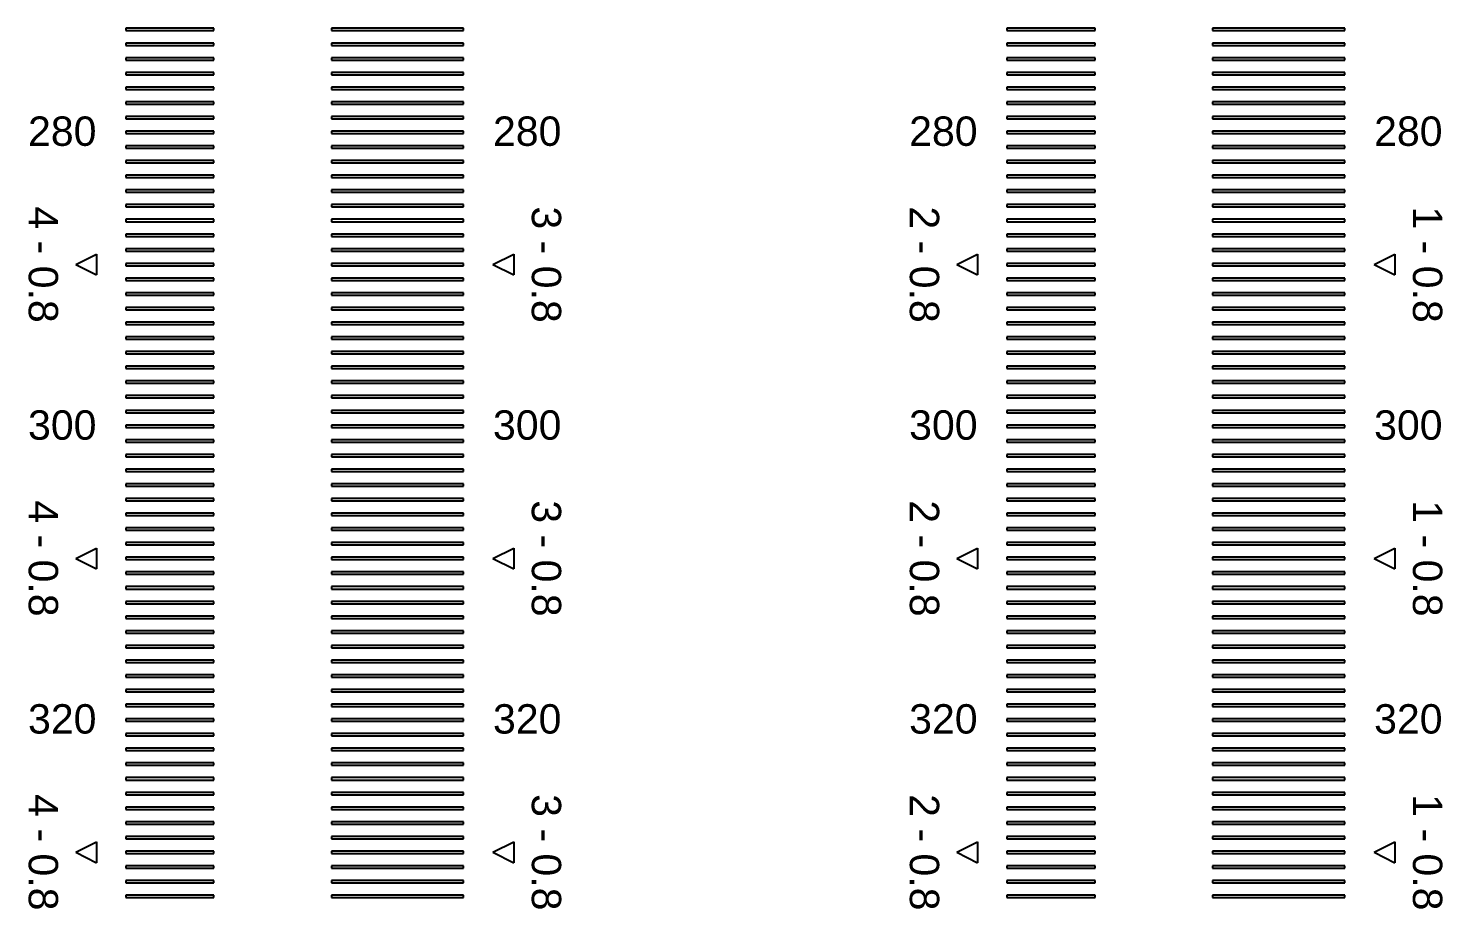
# Model space of a CAD drawing. Extents: x -24531 to 102469, y 86631 to 213631.
# Drawn here: x 53748.9 to 54230.5, y 151011.3 to 151310.9 of the extents above; entities that cross this region are included whole.
import ezdxf

# ---------------------------------------------------------------- set-up
doc = ezdxf.new("R2010")
doc.units = 13
doc.layers.add('CL - Label-1', color=120, linetype='Continuous')
doc.layers.add('CL - Label-2', color=132, linetype='Continuous')
doc.layers.add('CL - Sub-Micro', color=7, linetype='Continuous', true_color=0x47d1ff)
doc.styles.get("Standard").update_dxf_attribs({"font": 'arial.ttf'})

msp = doc.modelspace()

# ---------------------------------------------------------------- linework, layer by layer
at = {"layer": 'CL - Label-2'}
for p, q in [((53765.04, 151230.51), (53772.14, 151234.05)), ((53772.14, 151234.05), (53772.14, 151226.98)), ((53907.12, 151230.51), (53914.21, 151234.05)), ((53914.21, 151234.05), (53914.21, 151226.98)), ((54065.04, 151230.51), (54072.14, 151234.05)), ((54072.14, 151234.05), (54072.14, 151226.98)), ((54207.12, 151230.51), (54214.21, 151234.05)), ((54214.21, 151234.05), (54214.21, 151226.98)), ((53765.04, 151230.51), (53772.14, 151226.98)), ((53907.12, 151230.51), (53914.21, 151226.98)), ((54065.04, 151230.51), (54072.14, 151226.98)), ((54207.12, 151230.51), (54214.21, 151226.98)), ((53765.04, 151130.51), (53772.14, 151134.05)), ((53772.14, 151134.05), (53772.14, 151126.98)), ((53907.12, 151130.51), (53914.21, 151134.05)), ((53914.21, 151134.05), (53914.21, 151126.98)), ((54065.04, 151130.51), (54072.14, 151134.05)), ((54072.14, 151134.05), (54072.14, 151126.98)), ((54207.12, 151130.51), (54214.21, 151134.05)), ((54214.21, 151134.05), (54214.21, 151126.98)), ((53765.04, 151130.51), (53772.14, 151126.98)), ((53907.12, 151130.51), (53914.21, 151126.98)), ((54065.04, 151130.51), (54072.14, 151126.98)), ((54207.12, 151130.51), (54214.21, 151126.98)), ((53765.04, 151030.51), (53772.14, 151034.05)), ((53772.14, 151034.05), (53772.14, 151026.98)), ((53907.12, 151030.51), (53914.21, 151034.05)), ((53914.21, 151034.05), (53914.21, 151026.98)), ((54065.04, 151030.51), (54072.14, 151034.05)), ((54072.14, 151034.05), (54072.14, 151026.98)), ((54207.12, 151030.51), (54214.21, 151034.05)), ((54214.21, 151034.05), (54214.21, 151026.98)), ((53765.04, 151030.51), (53772.14, 151026.98)), ((53907.12, 151030.51), (53914.21, 151026.98)), ((54065.04, 151030.51), (54072.14, 151026.98)), ((54207.12, 151030.51), (54214.21, 151026.98))]:
    msp.add_line(p, q, dxfattribs=at)
at = {"layer": 'CL - Sub-Micro'}
for p, q in [((53812.12, 151310.91), (53782.12, 151310.91)), ((53782.12, 151310.91), (53782.12, 151310.11)), ((53812.12, 151310.11), (53812.12, 151310.91)), ((53897.12, 151310.91), (53852.12, 151310.91)), ((53852.12, 151310.91), (53852.12, 151310.11)), ((53897.12, 151310.11), (53897.12, 151310.91)), ((54112.12, 151310.91), (54082.12, 151310.91)), ((54082.12, 151310.91), (54082.12, 151310.11)), ((54112.12, 151310.11), (54112.12, 151310.91)), ((54197.12, 151310.91), (54152.12, 151310.91)), ((54152.12, 151310.91), (54152.12, 151310.11)), ((54197.12, 151310.11), (54197.12, 151310.91)), ((53782.12, 151310.11), (53812.12, 151310.11)), ((53852.12, 151310.11), (53897.12, 151310.11)), ((54082.12, 151310.11), (54112.12, 151310.11)), ((54152.12, 151310.11), (54197.12, 151310.11)), ((53812.12, 151305.91), (53782.12, 151305.91)), ((53782.12, 151305.91), (53782.12, 151305.11)), ((53782.12, 151305.11), (53812.12, 151305.11)), ((53812.12, 151305.11), (53812.12, 151305.91)), ((53897.12, 151305.91), (53852.12, 151305.91)), ((53852.12, 151305.91), (53852.12, 151305.11)), ((53852.12, 151305.11), (53897.12, 151305.11)), ((53897.12, 151305.11), (53897.12, 151305.91)), ((54112.12, 151305.91), (54082.12, 151305.91)), ((54082.12, 151305.91), (54082.12, 151305.11)), ((54082.12, 151305.11), (54112.12, 151305.11)), ((54112.12, 151305.11), (54112.12, 151305.91)), ((54197.12, 151305.91), (54152.12, 151305.91)), ((54152.12, 151305.91), (54152.12, 151305.11)), ((54152.12, 151305.11), (54197.12, 151305.11)), ((54197.12, 151305.11), (54197.12, 151305.91)), ((53812.12, 151300.91), (53782.12, 151300.91)), ((53782.12, 151300.91), (53782.12, 151300.11)), ((53782.12, 151300.11), (53812.12, 151300.11)), ((53812.12, 151300.11), (53812.12, 151300.91)), ((53897.12, 151300.91), (53852.12, 151300.91)), ((53852.12, 151300.91), (53852.12, 151300.11)), ((53852.12, 151300.11), (53897.12, 151300.11)), ((53897.12, 151300.11), (53897.12, 151300.91)), ((54112.12, 151300.91), (54082.12, 151300.91)), ((54082.12, 151300.91), (54082.12, 151300.11)), ((54082.12, 151300.11), (54112.12, 151300.11)), ((54112.12, 151300.11), (54112.12, 151300.91)), ((54197.12, 151300.91), (54152.12, 151300.91)), ((54152.12, 151300.91), (54152.12, 151300.11)), ((54152.12, 151300.11), (54197.12, 151300.11)), ((54197.12, 151300.11), (54197.12, 151300.91)), ((53812.12, 151295.91), (53782.12, 151295.91)), ((53782.12, 151295.91), (53782.12, 151295.11)), ((53782.12, 151295.11), (53812.12, 151295.11)), ((53812.12, 151295.11), (53812.12, 151295.91)), ((53897.12, 151295.91), (53852.12, 151295.91)), ((53852.12, 151295.91), (53852.12, 151295.11)), ((53852.12, 151295.11), (53897.12, 151295.11)), ((53897.12, 151295.11), (53897.12, 151295.91)), ((54112.12, 151295.91), (54082.12, 151295.91)), ((54082.12, 151295.91), (54082.12, 151295.11)), ((54082.12, 151295.11), (54112.12, 151295.11)), ((54112.12, 151295.11), (54112.12, 151295.91)), ((54197.12, 151295.91), (54152.12, 151295.91)), ((54152.12, 151295.91), (54152.12, 151295.11)), ((54152.12, 151295.11), (54197.12, 151295.11)), ((54197.12, 151295.11), (54197.12, 151295.91)), ((53812.12, 151290.91), (53782.12, 151290.91)), ((53782.12, 151290.91), (53782.12, 151290.11)), ((53782.12, 151290.11), (53812.12, 151290.11)), ((53812.12, 151290.11), (53812.12, 151290.91)), ((53897.12, 151290.91), (53852.12, 151290.91)), ((53852.12, 151290.91), (53852.12, 151290.11)), ((53852.12, 151290.11), (53897.12, 151290.11)), ((53897.12, 151290.11), (53897.12, 151290.91)), ((54112.12, 151290.91), (54082.12, 151290.91)), ((54082.12, 151290.91), (54082.12, 151290.11)), ((54082.12, 151290.11), (54112.12, 151290.11)), ((54112.12, 151290.11), (54112.12, 151290.91)), ((54197.12, 151290.91), (54152.12, 151290.91)), ((54152.12, 151290.91), (54152.12, 151290.11)), ((54152.12, 151290.11), (54197.12, 151290.11)), ((54197.12, 151290.11), (54197.12, 151290.91)), ((53812.12, 151285.91), (53782.12, 151285.91)), ((53782.12, 151285.91), (53782.12, 151285.11)), ((53782.12, 151285.11), (53812.12, 151285.11)), ((53812.12, 151285.11), (53812.12, 151285.91)), ((53897.12, 151285.91), (53852.12, 151285.91)), ((53852.12, 151285.91), (53852.12, 151285.11)), ((53852.12, 151285.11), (53897.12, 151285.11)), ((53897.12, 151285.11), (53897.12, 151285.91)), ((54112.12, 151285.91), (54082.12, 151285.91)), ((54082.12, 151285.91), (54082.12, 151285.11)), ((54082.12, 151285.11), (54112.12, 151285.11)), ((54112.12, 151285.11), (54112.12, 151285.91)), ((54197.12, 151285.91), (54152.12, 151285.91)), ((54152.12, 151285.91), (54152.12, 151285.11)), ((54152.12, 151285.11), (54197.12, 151285.11)), ((54197.12, 151285.11), (54197.12, 151285.91)), ((53812.12, 151280.91), (53782.12, 151280.91)), ((53782.12, 151280.91), (53782.12, 151280.11)), ((53782.12, 151280.11), (53812.12, 151280.11)), ((53812.12, 151280.11), (53812.12, 151280.91)), ((53897.12, 151280.91), (53852.12, 151280.91)), ((53852.12, 151280.91), (53852.12, 151280.11)), ((53852.12, 151280.11), (53897.12, 151280.11)), ((53897.12, 151280.11), (53897.12, 151280.91)), ((54112.12, 151280.91), (54082.12, 151280.91)), ((54082.12, 151280.91), (54082.12, 151280.11)), ((54082.12, 151280.11), (54112.12, 151280.11)), ((54112.12, 151280.11), (54112.12, 151280.91)), ((54197.12, 151280.91), (54152.12, 151280.91)), ((54152.12, 151280.91), (54152.12, 151280.11)), ((54152.12, 151280.11), (54197.12, 151280.11)), ((54197.12, 151280.11), (54197.12, 151280.91)), ((53812.12, 151275.91), (53782.12, 151275.91)), ((53782.12, 151275.91), (53782.12, 151275.11)), ((53782.12, 151275.11), (53812.12, 151275.11)), ((53812.12, 151275.11), (53812.12, 151275.91)), ((53897.12, 151275.91), (53852.12, 151275.91)), ((53852.12, 151275.91), (53852.12, 151275.11)), ((53852.12, 151275.11), (53897.12, 151275.11)), ((53897.12, 151275.11), (53897.12, 151275.91)), ((54112.12, 151275.91), (54082.12, 151275.91)), ((54082.12, 151275.91), (54082.12, 151275.11)), ((54082.12, 151275.11), (54112.12, 151275.11)), ((54112.12, 151275.11), (54112.12, 151275.91)), ((54197.12, 151275.91), (54152.12, 151275.91)), ((54152.12, 151275.91), (54152.12, 151275.11)), ((54152.12, 151275.11), (54197.12, 151275.11)), ((54197.12, 151275.11), (54197.12, 151275.91)), ((53812.12, 151270.91), (53782.12, 151270.91)), ((53782.12, 151270.91), (53782.12, 151270.11)), ((53782.12, 151270.11), (53812.12, 151270.11)), ((53812.12, 151270.11), (53812.12, 151270.91)), ((53897.12, 151270.91), (53852.12, 151270.91)), ((53852.12, 151270.91), (53852.12, 151270.11)), ((53852.12, 151270.11), (53897.12, 151270.11)), ((53897.12, 151270.11), (53897.12, 151270.91)), ((54112.12, 151270.91), (54082.12, 151270.91)), ((54082.12, 151270.91), (54082.12, 151270.11)), ((54082.12, 151270.11), (54112.12, 151270.11)), ((54112.12, 151270.11), (54112.12, 151270.91)), ((54197.12, 151270.91), (54152.12, 151270.91)), ((54152.12, 151270.91), (54152.12, 151270.11)), ((54152.12, 151270.11), (54197.12, 151270.11)), ((54197.12, 151270.11), (54197.12, 151270.91)), ((53812.12, 151265.91), (53782.12, 151265.91)), ((53782.12, 151265.91), (53782.12, 151265.11)), ((53782.12, 151265.11), (53812.12, 151265.11)), ((53812.12, 151265.11), (53812.12, 151265.91)), ((53897.12, 151265.91), (53852.12, 151265.91)), ((53852.12, 151265.91), (53852.12, 151265.11)), ((53852.12, 151265.11), (53897.12, 151265.11)), ((53897.12, 151265.11), (53897.12, 151265.91)), ((54112.12, 151265.91), (54082.12, 151265.91)), ((54082.12, 151265.91), (54082.12, 151265.11)), ((54082.12, 151265.11), (54112.12, 151265.11)), ((54112.12, 151265.11), (54112.12, 151265.91)), ((54197.12, 151265.91), (54152.12, 151265.91)), ((54152.12, 151265.91), (54152.12, 151265.11)), ((54152.12, 151265.11), (54197.12, 151265.11)), ((54197.12, 151265.11), (54197.12, 151265.91)), ((53812.12, 151260.91), (53782.12, 151260.91)), ((53782.12, 151260.91), (53782.12, 151260.11)), ((53782.12, 151260.11), (53812.12, 151260.11)), ((53812.12, 151260.11), (53812.12, 151260.91)), ((53897.12, 151260.91), (53852.12, 151260.91)), ((53852.12, 151260.91), (53852.12, 151260.11)), ((53852.12, 151260.11), (53897.12, 151260.11)), ((53897.12, 151260.11), (53897.12, 151260.91)), ((54112.12, 151260.91), (54082.12, 151260.91)), ((54082.12, 151260.91), (54082.12, 151260.11)), ((54082.12, 151260.11), (54112.12, 151260.11)), ((54112.12, 151260.11), (54112.12, 151260.91)), ((54197.12, 151260.91), (54152.12, 151260.91)), ((54152.12, 151260.91), (54152.12, 151260.11)), ((54152.12, 151260.11), (54197.12, 151260.11)), ((54197.12, 151260.11), (54197.12, 151260.91)), ((53812.12, 151255.91), (53782.12, 151255.91)), ((53782.12, 151255.91), (53782.12, 151255.11)), ((53782.12, 151255.11), (53812.12, 151255.11)), ((53812.12, 151255.11), (53812.12, 151255.91)), ((53897.12, 151255.91), (53852.12, 151255.91)), ((53852.12, 151255.91), (53852.12, 151255.11)), ((53852.12, 151255.11), (53897.12, 151255.11)), ((53897.12, 151255.11), (53897.12, 151255.91)), ((54112.12, 151255.91), (54082.12, 151255.91)), ((54082.12, 151255.91), (54082.12, 151255.11)), ((54082.12, 151255.11), (54112.12, 151255.11)), ((54112.12, 151255.11), (54112.12, 151255.91)), ((54197.12, 151255.91), (54152.12, 151255.91)), ((54152.12, 151255.91), (54152.12, 151255.11)), ((54152.12, 151255.11), (54197.12, 151255.11)), ((54197.12, 151255.11), (54197.12, 151255.91)), ((53812.12, 151250.91), (53782.12, 151250.91)), ((53782.12, 151250.91), (53782.12, 151250.11)), ((53782.12, 151250.11), (53812.12, 151250.11)), ((53812.12, 151250.11), (53812.12, 151250.91)), ((53897.12, 151250.91), (53852.12, 151250.91)), ((53852.12, 151250.91), (53852.12, 151250.11)), ((53852.12, 151250.11), (53897.12, 151250.11)), ((53897.12, 151250.11), (53897.12, 151250.91)), ((54112.12, 151250.91), (54082.12, 151250.91)), ((54082.12, 151250.91), (54082.12, 151250.11)), ((54082.12, 151250.11), (54112.12, 151250.11)), ((54112.12, 151250.11), (54112.12, 151250.91)), ((54197.12, 151250.91), (54152.12, 151250.91)), ((54152.12, 151250.91), (54152.12, 151250.11)), ((54152.12, 151250.11), (54197.12, 151250.11)), ((54197.12, 151250.11), (54197.12, 151250.91)), ((53812.12, 151245.91), (53782.12, 151245.91)), ((53782.12, 151245.91), (53782.12, 151245.11)), ((53782.12, 151245.11), (53812.12, 151245.11)), ((53812.12, 151245.11), (53812.12, 151245.91)), ((53897.12, 151245.91), (53852.12, 151245.91)), ((53852.12, 151245.91), (53852.12, 151245.11)), ((53852.12, 151245.11), (53897.12, 151245.11)), ((53897.12, 151245.11), (53897.12, 151245.91)), ((54112.12, 151245.91), (54082.12, 151245.91)), ((54082.12, 151245.91), (54082.12, 151245.11)), ((54082.12, 151245.11), (54112.12, 151245.11)), ((54112.12, 151245.11), (54112.12, 151245.91)), ((54197.12, 151245.91), (54152.12, 151245.91)), ((54152.12, 151245.91), (54152.12, 151245.11)), ((54152.12, 151245.11), (54197.12, 151245.11)), ((54197.12, 151245.11), (54197.12, 151245.91)), ((53812.12, 151240.91), (53782.12, 151240.91)), ((53782.12, 151240.91), (53782.12, 151240.11)), ((53782.12, 151240.11), (53812.12, 151240.11)), ((53812.12, 151240.11), (53812.12, 151240.91)), ((53897.12, 151240.91), (53852.12, 151240.91)), ((53852.12, 151240.91), (53852.12, 151240.11)), ((53852.12, 151240.11), (53897.12, 151240.11)), ((53897.12, 151240.11), (53897.12, 151240.91)), ((54112.12, 151240.91), (54082.12, 151240.91)), ((54082.12, 151240.91), (54082.12, 151240.11)), ((54082.12, 151240.11), (54112.12, 151240.11)), ((54112.12, 151240.11), (54112.12, 151240.91)), ((54197.12, 151240.91), (54152.12, 151240.91)), ((54152.12, 151240.91), (54152.12, 151240.11)), ((54152.12, 151240.11), (54197.12, 151240.11)), ((54197.12, 151240.11), (54197.12, 151240.91)), ((53812.12, 151235.91), (53782.12, 151235.91)), ((53782.12, 151235.91), (53782.12, 151235.11)), ((53782.12, 151235.11), (53812.12, 151235.11)), ((53812.12, 151235.11), (53812.12, 151235.91)), ((53897.12, 151235.91), (53852.12, 151235.91)), ((53852.12, 151235.91), (53852.12, 151235.11)), ((53852.12, 151235.11), (53897.12, 151235.11)), ((53897.12, 151235.11), (53897.12, 151235.91)), ((54112.12, 151235.91), (54082.12, 151235.91)), ((54082.12, 151235.91), (54082.12, 151235.11)), ((54082.12, 151235.11), (54112.12, 151235.11)), ((54112.12, 151235.11), (54112.12, 151235.91)), ((54197.12, 151235.91), (54152.12, 151235.91)), ((54152.12, 151235.91), (54152.12, 151235.11)), ((54152.12, 151235.11), (54197.12, 151235.11)), ((54197.12, 151235.11), (54197.12, 151235.91)), ((53812.12, 151230.91), (53782.12, 151230.91)), ((53782.12, 151230.91), (53782.12, 151230.11)), ((53782.12, 151230.11), (53812.12, 151230.11)), ((53812.12, 151230.11), (53812.12, 151230.91)), ((53897.12, 151230.91), (53852.12, 151230.91)), ((53852.12, 151230.91), (53852.12, 151230.11)), ((53852.12, 151230.11), (53897.12, 151230.11)), ((53897.12, 151230.11), (53897.12, 151230.91)), ((54112.12, 151230.91), (54082.12, 151230.91)), ((54082.12, 151230.91), (54082.12, 151230.11)), ((54082.12, 151230.11), (54112.12, 151230.11)), ((54112.12, 151230.11), (54112.12, 151230.91)), ((54197.12, 151230.91), (54152.12, 151230.91)), ((54152.12, 151230.91), (54152.12, 151230.11)), ((54152.12, 151230.11), (54197.12, 151230.11)), ((54197.12, 151230.11), (54197.12, 151230.91)), ((53812.12, 151225.91), (53782.12, 151225.91)), ((53782.12, 151225.91), (53782.12, 151225.11)), ((53782.12, 151225.11), (53812.12, 151225.11)), ((53812.12, 151225.11), (53812.12, 151225.91)), ((53897.12, 151225.91), (53852.12, 151225.91)), ((53852.12, 151225.91), (53852.12, 151225.11)), ((53852.12, 151225.11), (53897.12, 151225.11)), ((53897.12, 151225.11), (53897.12, 151225.91)), ((54112.12, 151225.91), (54082.12, 151225.91)), ((54082.12, 151225.91), (54082.12, 151225.11)), ((54082.12, 151225.11), (54112.12, 151225.11)), ((54112.12, 151225.11), (54112.12, 151225.91)), ((54197.12, 151225.91), (54152.12, 151225.91)), ((54152.12, 151225.91), (54152.12, 151225.11)), ((54152.12, 151225.11), (54197.12, 151225.11)), ((54197.12, 151225.11), (54197.12, 151225.91)), ((53812.12, 151220.91), (53782.12, 151220.91)), ((53782.12, 151220.91), (53782.12, 151220.11)), ((53782.12, 151220.11), (53812.12, 151220.11)), ((53812.12, 151220.11), (53812.12, 151220.91)), ((53897.12, 151220.91), (53852.12, 151220.91)), ((53852.12, 151220.91), (53852.12, 151220.11)), ((53852.12, 151220.11), (53897.12, 151220.11)), ((53897.12, 151220.11), (53897.12, 151220.91)), ((54112.12, 151220.91), (54082.12, 151220.91)), ((54082.12, 151220.91), (54082.12, 151220.11)), ((54082.12, 151220.11), (54112.12, 151220.11)), ((54112.12, 151220.11), (54112.12, 151220.91)), ((54197.12, 151220.91), (54152.12, 151220.91)), ((54152.12, 151220.91), (54152.12, 151220.11)), ((54152.12, 151220.11), (54197.12, 151220.11)), ((54197.12, 151220.11), (54197.12, 151220.91)), ((53812.12, 151215.91), (53782.12, 151215.91)), ((53782.12, 151215.91), (53782.12, 151215.11)), ((53782.12, 151215.11), (53812.12, 151215.11)), ((53812.12, 151215.11), (53812.12, 151215.91)), ((53897.12, 151215.91), (53852.12, 151215.91)), ((53852.12, 151215.91), (53852.12, 151215.11)), ((53852.12, 151215.11), (53897.12, 151215.11)), ((53897.12, 151215.11), (53897.12, 151215.91)), ((54112.12, 151215.91), (54082.12, 151215.91)), ((54082.12, 151215.91), (54082.12, 151215.11)), ((54082.12, 151215.11), (54112.12, 151215.11)), ((54112.12, 151215.11), (54112.12, 151215.91)), ((54197.12, 151215.91), (54152.12, 151215.91)), ((54152.12, 151215.91), (54152.12, 151215.11)), ((54152.12, 151215.11), (54197.12, 151215.11)), ((54197.12, 151215.11), (54197.12, 151215.91)), ((53812.12, 151210.91), (53782.12, 151210.91)), ((53782.12, 151210.91), (53782.12, 151210.11)), ((53782.12, 151210.11), (53812.12, 151210.11)), ((53812.12, 151210.11), (53812.12, 151210.91)), ((53897.12, 151210.91), (53852.12, 151210.91)), ((53852.12, 151210.91), (53852.12, 151210.11)), ((53852.12, 151210.11), (53897.12, 151210.11)), ((53897.12, 151210.11), (53897.12, 151210.91)), ((54112.12, 151210.91), (54082.12, 151210.91)), ((54082.12, 151210.91), (54082.12, 151210.11)), ((54082.12, 151210.11), (54112.12, 151210.11)), ((54112.12, 151210.11), (54112.12, 151210.91)), ((54197.12, 151210.91), (54152.12, 151210.91)), ((54152.12, 151210.91), (54152.12, 151210.11)), ((54152.12, 151210.11), (54197.12, 151210.11)), ((54197.12, 151210.11), (54197.12, 151210.91)), ((53812.12, 151205.91), (53782.12, 151205.91)), ((53782.12, 151205.91), (53782.12, 151205.11)), ((53782.12, 151205.11), (53812.12, 151205.11)), ((53812.12, 151205.11), (53812.12, 151205.91)), ((53897.12, 151205.91), (53852.12, 151205.91)), ((53852.12, 151205.91), (53852.12, 151205.11)), ((53852.12, 151205.11), (53897.12, 151205.11)), ((53897.12, 151205.11), (53897.12, 151205.91)), ((54112.12, 151205.91), (54082.12, 151205.91)), ((54082.12, 151205.91), (54082.12, 151205.11)), ((54082.12, 151205.11), (54112.12, 151205.11)), ((54112.12, 151205.11), (54112.12, 151205.91)), ((54197.12, 151205.91), (54152.12, 151205.91)), ((54152.12, 151205.91), (54152.12, 151205.11)), ((54152.12, 151205.11), (54197.12, 151205.11)), ((54197.12, 151205.11), (54197.12, 151205.91)), ((53812.12, 151200.91), (53782.12, 151200.91)), ((53782.12, 151200.91), (53782.12, 151200.11)), ((53812.12, 151200.11), (53812.12, 151200.91)), ((53897.12, 151200.91), (53852.12, 151200.91)), ((53852.12, 151200.91), (53852.12, 151200.11)), ((53897.12, 151200.11), (53897.12, 151200.91)), ((54112.12, 151200.91), (54082.12, 151200.91)), ((54082.12, 151200.91), (54082.12, 151200.11)), ((54112.12, 151200.11), (54112.12, 151200.91)), ((54197.12, 151200.91), (54152.12, 151200.91)), ((54152.12, 151200.91), (54152.12, 151200.11)), ((54197.12, 151200.11), (54197.12, 151200.91)), ((53782.12, 151200.11), (53812.12, 151200.11)), ((53812.12, 151195.91), (53782.12, 151195.91)), ((53782.12, 151195.91), (53782.12, 151195.11)), ((53812.12, 151195.11), (53812.12, 151195.91)), ((53852.12, 151200.11), (53897.12, 151200.11)), ((53897.12, 151195.91), (53852.12, 151195.91)), ((53852.12, 151195.91), (53852.12, 151195.11)), ((53897.12, 151195.11), (53897.12, 151195.91)), ((54082.12, 151200.11), (54112.12, 151200.11)), ((54112.12, 151195.91), (54082.12, 151195.91)), ((54082.12, 151195.91), (54082.12, 151195.11)), ((54112.12, 151195.11), (54112.12, 151195.91)), ((54152.12, 151200.11), (54197.12, 151200.11)), ((54197.12, 151195.91), (54152.12, 151195.91)), ((54152.12, 151195.91), (54152.12, 151195.11)), ((54197.12, 151195.11), (54197.12, 151195.91)), ((53782.12, 151195.11), (53812.12, 151195.11)), ((53812.12, 151190.91), (53782.12, 151190.91)), ((53782.12, 151190.91), (53782.12, 151190.11)), ((53812.12, 151190.11), (53812.12, 151190.91)), ((53852.12, 151195.11), (53897.12, 151195.11)), ((53897.12, 151190.91), (53852.12, 151190.91)), ((53852.12, 151190.91), (53852.12, 151190.11)), ((53897.12, 151190.11), (53897.12, 151190.91)), ((54082.12, 151195.11), (54112.12, 151195.11)), ((54112.12, 151190.91), (54082.12, 151190.91)), ((54082.12, 151190.91), (54082.12, 151190.11)), ((54112.12, 151190.11), (54112.12, 151190.91)), ((54152.12, 151195.11), (54197.12, 151195.11)), ((54197.12, 151190.91), (54152.12, 151190.91)), ((54152.12, 151190.91), (54152.12, 151190.11)), ((54197.12, 151190.11), (54197.12, 151190.91)), ((53782.12, 151190.11), (53812.12, 151190.11)), ((53812.12, 151185.91), (53782.12, 151185.91)), ((53782.12, 151185.91), (53782.12, 151185.11)), ((53812.12, 151185.11), (53812.12, 151185.91)), ((53852.12, 151190.11), (53897.12, 151190.11)), ((53897.12, 151185.91), (53852.12, 151185.91)), ((53852.12, 151185.91), (53852.12, 151185.11)), ((53897.12, 151185.11), (53897.12, 151185.91)), ((54082.12, 151190.11), (54112.12, 151190.11)), ((54112.12, 151185.91), (54082.12, 151185.91)), ((54082.12, 151185.91), (54082.12, 151185.11)), ((54112.12, 151185.11), (54112.12, 151185.91)), ((54152.12, 151190.11), (54197.12, 151190.11)), ((54197.12, 151185.91), (54152.12, 151185.91)), ((54152.12, 151185.91), (54152.12, 151185.11)), ((54197.12, 151185.11), (54197.12, 151185.91)), ((53782.12, 151185.11), (53812.12, 151185.11)), ((53812.12, 151180.91), (53782.12, 151180.91)), ((53782.12, 151180.91), (53782.12, 151180.11)), ((53812.12, 151180.11), (53812.12, 151180.91)), ((53852.12, 151185.11), (53897.12, 151185.11)), ((53897.12, 151180.91), (53852.12, 151180.91)), ((53852.12, 151180.91), (53852.12, 151180.11)), ((53897.12, 151180.11), (53897.12, 151180.91)), ((54082.12, 151185.11), (54112.12, 151185.11)), ((54112.12, 151180.91), (54082.12, 151180.91)), ((54082.12, 151180.91), (54082.12, 151180.11)), ((54112.12, 151180.11), (54112.12, 151180.91)), ((54152.12, 151185.11), (54197.12, 151185.11)), ((54197.12, 151180.91), (54152.12, 151180.91)), ((54152.12, 151180.91), (54152.12, 151180.11)), ((54197.12, 151180.11), (54197.12, 151180.91)), ((53782.12, 151180.11), (53812.12, 151180.11)), ((53852.12, 151180.11), (53897.12, 151180.11)), ((54082.12, 151180.11), (54112.12, 151180.11)), ((54152.12, 151180.11), (54197.12, 151180.11)), ((53812.12, 151175.91), (53782.12, 151175.91)), ((53782.12, 151175.91), (53782.12, 151175.11)), ((53782.12, 151175.11), (53812.12, 151175.11)), ((53812.12, 151175.11), (53812.12, 151175.91)), ((53897.12, 151175.91), (53852.12, 151175.91)), ((53852.12, 151175.91), (53852.12, 151175.11)), ((53852.12, 151175.11), (53897.12, 151175.11)), ((53897.12, 151175.11), (53897.12, 151175.91)), ((54112.12, 151175.91), (54082.12, 151175.91)), ((54082.12, 151175.91), (54082.12, 151175.11)), ((54082.12, 151175.11), (54112.12, 151175.11)), ((54112.12, 151175.11), (54112.12, 151175.91)), ((54197.12, 151175.91), (54152.12, 151175.91)), ((54152.12, 151175.91), (54152.12, 151175.11)), ((54152.12, 151175.11), (54197.12, 151175.11)), ((54197.12, 151175.11), (54197.12, 151175.91)), ((53812.12, 151170.91), (53782.12, 151170.91)), ((53782.12, 151170.91), (53782.12, 151170.11)), ((53782.12, 151170.11), (53812.12, 151170.11)), ((53812.12, 151170.11), (53812.12, 151170.91)), ((53897.12, 151170.91), (53852.12, 151170.91)), ((53852.12, 151170.91), (53852.12, 151170.11)), ((53852.12, 151170.11), (53897.12, 151170.11)), ((53897.12, 151170.11), (53897.12, 151170.91)), ((54112.12, 151170.91), (54082.12, 151170.91)), ((54082.12, 151170.91), (54082.12, 151170.11)), ((54082.12, 151170.11), (54112.12, 151170.11)), ((54112.12, 151170.11), (54112.12, 151170.91)), ((54197.12, 151170.91), (54152.12, 151170.91)), ((54152.12, 151170.91), (54152.12, 151170.11)), ((54152.12, 151170.11), (54197.12, 151170.11)), ((54197.12, 151170.11), (54197.12, 151170.91)), ((53812.12, 151165.91), (53782.12, 151165.91)), ((53782.12, 151165.91), (53782.12, 151165.11)), ((53782.12, 151165.11), (53812.12, 151165.11)), ((53812.12, 151165.11), (53812.12, 151165.91)), ((53897.12, 151165.91), (53852.12, 151165.91)), ((53852.12, 151165.91), (53852.12, 151165.11)), ((53852.12, 151165.11), (53897.12, 151165.11)), ((53897.12, 151165.11), (53897.12, 151165.91)), ((54112.12, 151165.91), (54082.12, 151165.91)), ((54082.12, 151165.91), (54082.12, 151165.11)), ((54082.12, 151165.11), (54112.12, 151165.11)), ((54112.12, 151165.11), (54112.12, 151165.91)), ((54197.12, 151165.91), (54152.12, 151165.91)), ((54152.12, 151165.91), (54152.12, 151165.11)), ((54152.12, 151165.11), (54197.12, 151165.11)), ((54197.12, 151165.11), (54197.12, 151165.91)), ((53812.12, 151160.91), (53782.12, 151160.91)), ((53782.12, 151160.91), (53782.12, 151160.11)), ((53782.12, 151160.11), (53812.12, 151160.11)), ((53812.12, 151160.11), (53812.12, 151160.91)), ((53897.12, 151160.91), (53852.12, 151160.91)), ((53852.12, 151160.91), (53852.12, 151160.11)), ((53852.12, 151160.11), (53897.12, 151160.11)), ((53897.12, 151160.11), (53897.12, 151160.91)), ((54112.12, 151160.91), (54082.12, 151160.91)), ((54082.12, 151160.91), (54082.12, 151160.11)), ((54082.12, 151160.11), (54112.12, 151160.11)), ((54112.12, 151160.11), (54112.12, 151160.91)), ((54197.12, 151160.91), (54152.12, 151160.91)), ((54152.12, 151160.91), (54152.12, 151160.11)), ((54152.12, 151160.11), (54197.12, 151160.11)), ((54197.12, 151160.11), (54197.12, 151160.91)), ((53812.12, 151155.91), (53782.12, 151155.91)), ((53782.12, 151155.91), (53782.12, 151155.11)), ((53782.12, 151155.11), (53812.12, 151155.11)), ((53812.12, 151155.11), (53812.12, 151155.91)), ((53897.12, 151155.91), (53852.12, 151155.91)), ((53852.12, 151155.91), (53852.12, 151155.11)), ((53852.12, 151155.11), (53897.12, 151155.11)), ((53897.12, 151155.11), (53897.12, 151155.91)), ((54112.12, 151155.91), (54082.12, 151155.91)), ((54082.12, 151155.91), (54082.12, 151155.11)), ((54082.12, 151155.11), (54112.12, 151155.11)), ((54112.12, 151155.11), (54112.12, 151155.91)), ((54197.12, 151155.91), (54152.12, 151155.91)), ((54152.12, 151155.91), (54152.12, 151155.11)), ((54152.12, 151155.11), (54197.12, 151155.11)), ((54197.12, 151155.11), (54197.12, 151155.91)), ((53812.12, 151150.91), (53782.12, 151150.91)), ((53782.12, 151150.91), (53782.12, 151150.11)), ((53782.12, 151150.11), (53812.12, 151150.11)), ((53812.12, 151150.11), (53812.12, 151150.91)), ((53897.12, 151150.91), (53852.12, 151150.91)), ((53852.12, 151150.91), (53852.12, 151150.11)), ((53852.12, 151150.11), (53897.12, 151150.11)), ((53897.12, 151150.11), (53897.12, 151150.91)), ((54112.12, 151150.91), (54082.12, 151150.91)), ((54082.12, 151150.91), (54082.12, 151150.11)), ((54082.12, 151150.11), (54112.12, 151150.11)), ((54112.12, 151150.11), (54112.12, 151150.91)), ((54197.12, 151150.91), (54152.12, 151150.91)), ((54152.12, 151150.91), (54152.12, 151150.11)), ((54152.12, 151150.11), (54197.12, 151150.11)), ((54197.12, 151150.11), (54197.12, 151150.91)), ((53812.12, 151145.91), (53782.12, 151145.91)), ((53782.12, 151145.91), (53782.12, 151145.11)), ((53782.12, 151145.11), (53812.12, 151145.11)), ((53812.12, 151145.11), (53812.12, 151145.91)), ((53897.12, 151145.91), (53852.12, 151145.91)), ((53852.12, 151145.91), (53852.12, 151145.11)), ((53852.12, 151145.11), (53897.12, 151145.11)), ((53897.12, 151145.11), (53897.12, 151145.91)), ((54112.12, 151145.91), (54082.12, 151145.91)), ((54082.12, 151145.91), (54082.12, 151145.11)), ((54082.12, 151145.11), (54112.12, 151145.11)), ((54112.12, 151145.11), (54112.12, 151145.91)), ((54197.12, 151145.91), (54152.12, 151145.91)), ((54152.12, 151145.91), (54152.12, 151145.11)), ((54152.12, 151145.11), (54197.12, 151145.11)), ((54197.12, 151145.11), (54197.12, 151145.91)), ((53812.12, 151140.91), (53782.12, 151140.91)), ((53782.12, 151140.91), (53782.12, 151140.11)), ((53782.12, 151140.11), (53812.12, 151140.11)), ((53812.12, 151140.11), (53812.12, 151140.91)), ((53897.12, 151140.91), (53852.12, 151140.91)), ((53852.12, 151140.91), (53852.12, 151140.11)), ((53852.12, 151140.11), (53897.12, 151140.11)), ((53897.12, 151140.11), (53897.12, 151140.91)), ((54112.12, 151140.91), (54082.12, 151140.91)), ((54082.12, 151140.91), (54082.12, 151140.11)), ((54082.12, 151140.11), (54112.12, 151140.11)), ((54112.12, 151140.11), (54112.12, 151140.91)), ((54197.12, 151140.91), (54152.12, 151140.91)), ((54152.12, 151140.91), (54152.12, 151140.11)), ((54152.12, 151140.11), (54197.12, 151140.11)), ((54197.12, 151140.11), (54197.12, 151140.91)), ((53812.12, 151135.91), (53782.12, 151135.91)), ((53782.12, 151135.91), (53782.12, 151135.11)), ((53782.12, 151135.11), (53812.12, 151135.11)), ((53812.12, 151135.11), (53812.12, 151135.91)), ((53897.12, 151135.91), (53852.12, 151135.91)), ((53852.12, 151135.91), (53852.12, 151135.11)), ((53852.12, 151135.11), (53897.12, 151135.11)), ((53897.12, 151135.11), (53897.12, 151135.91)), ((54112.12, 151135.91), (54082.12, 151135.91)), ((54082.12, 151135.91), (54082.12, 151135.11)), ((54082.12, 151135.11), (54112.12, 151135.11)), ((54112.12, 151135.11), (54112.12, 151135.91)), ((54197.12, 151135.91), (54152.12, 151135.91)), ((54152.12, 151135.91), (54152.12, 151135.11)), ((54152.12, 151135.11), (54197.12, 151135.11)), ((54197.12, 151135.11), (54197.12, 151135.91)), ((53812.12, 151130.91), (53782.12, 151130.91)), ((53782.12, 151130.91), (53782.12, 151130.11)), ((53782.12, 151130.11), (53812.12, 151130.11)), ((53812.12, 151130.11), (53812.12, 151130.91)), ((53897.12, 151130.91), (53852.12, 151130.91)), ((53852.12, 151130.91), (53852.12, 151130.11)), ((53852.12, 151130.11), (53897.12, 151130.11)), ((53897.12, 151130.11), (53897.12, 151130.91)), ((54112.12, 151130.91), (54082.12, 151130.91)), ((54082.12, 151130.91), (54082.12, 151130.11)), ((54082.12, 151130.11), (54112.12, 151130.11)), ((54112.12, 151130.11), (54112.12, 151130.91)), ((54197.12, 151130.91), (54152.12, 151130.91)), ((54152.12, 151130.91), (54152.12, 151130.11)), ((54152.12, 151130.11), (54197.12, 151130.11)), ((54197.12, 151130.11), (54197.12, 151130.91)), ((53812.12, 151125.91), (53782.12, 151125.91)), ((53782.12, 151125.91), (53782.12, 151125.11)), ((53782.12, 151125.11), (53812.12, 151125.11)), ((53812.12, 151125.11), (53812.12, 151125.91)), ((53897.12, 151125.91), (53852.12, 151125.91)), ((53852.12, 151125.91), (53852.12, 151125.11)), ((53852.12, 151125.11), (53897.12, 151125.11)), ((53897.12, 151125.11), (53897.12, 151125.91)), ((54112.12, 151125.91), (54082.12, 151125.91)), ((54082.12, 151125.91), (54082.12, 151125.11)), ((54082.12, 151125.11), (54112.12, 151125.11)), ((54112.12, 151125.11), (54112.12, 151125.91)), ((54197.12, 151125.91), (54152.12, 151125.91)), ((54152.12, 151125.91), (54152.12, 151125.11)), ((54152.12, 151125.11), (54197.12, 151125.11)), ((54197.12, 151125.11), (54197.12, 151125.91)), ((53812.12, 151120.91), (53782.12, 151120.91)), ((53782.12, 151120.91), (53782.12, 151120.11)), ((53782.12, 151120.11), (53812.12, 151120.11)), ((53812.12, 151120.11), (53812.12, 151120.91)), ((53897.12, 151120.91), (53852.12, 151120.91)), ((53852.12, 151120.91), (53852.12, 151120.11)), ((53852.12, 151120.11), (53897.12, 151120.11)), ((53897.12, 151120.11), (53897.12, 151120.91)), ((54112.12, 151120.91), (54082.12, 151120.91)), ((54082.12, 151120.91), (54082.12, 151120.11)), ((54082.12, 151120.11), (54112.12, 151120.11)), ((54112.12, 151120.11), (54112.12, 151120.91)), ((54197.12, 151120.91), (54152.12, 151120.91)), ((54152.12, 151120.91), (54152.12, 151120.11)), ((54152.12, 151120.11), (54197.12, 151120.11)), ((54197.12, 151120.11), (54197.12, 151120.91)), ((53812.12, 151115.91), (53782.12, 151115.91)), ((53782.12, 151115.91), (53782.12, 151115.11)), ((53782.12, 151115.11), (53812.12, 151115.11)), ((53812.12, 151115.11), (53812.12, 151115.91)), ((53897.12, 151115.91), (53852.12, 151115.91)), ((53852.12, 151115.91), (53852.12, 151115.11)), ((53852.12, 151115.11), (53897.12, 151115.11)), ((53897.12, 151115.11), (53897.12, 151115.91)), ((54112.12, 151115.91), (54082.12, 151115.91)), ((54082.12, 151115.91), (54082.12, 151115.11)), ((54082.12, 151115.11), (54112.12, 151115.11)), ((54112.12, 151115.11), (54112.12, 151115.91)), ((54197.12, 151115.91), (54152.12, 151115.91)), ((54152.12, 151115.91), (54152.12, 151115.11)), ((54152.12, 151115.11), (54197.12, 151115.11)), ((54197.12, 151115.11), (54197.12, 151115.91)), ((53812.12, 151110.91), (53782.12, 151110.91)), ((53782.12, 151110.91), (53782.12, 151110.11)), ((53782.12, 151110.11), (53812.12, 151110.11)), ((53812.12, 151110.11), (53812.12, 151110.91)), ((53897.12, 151110.91), (53852.12, 151110.91)), ((53852.12, 151110.91), (53852.12, 151110.11)), ((53852.12, 151110.11), (53897.12, 151110.11)), ((53897.12, 151110.11), (53897.12, 151110.91)), ((54112.12, 151110.91), (54082.12, 151110.91)), ((54082.12, 151110.91), (54082.12, 151110.11)), ((54082.12, 151110.11), (54112.12, 151110.11)), ((54112.12, 151110.11), (54112.12, 151110.91)), ((54197.12, 151110.91), (54152.12, 151110.91)), ((54152.12, 151110.91), (54152.12, 151110.11)), ((54152.12, 151110.11), (54197.12, 151110.11)), ((54197.12, 151110.11), (54197.12, 151110.91)), ((53812.12, 151105.91), (53782.12, 151105.91)), ((53782.12, 151105.91), (53782.12, 151105.11)), ((53782.12, 151105.11), (53812.12, 151105.11)), ((53812.12, 151105.11), (53812.12, 151105.91)), ((53897.12, 151105.91), (53852.12, 151105.91)), ((53852.12, 151105.91), (53852.12, 151105.11)), ((53852.12, 151105.11), (53897.12, 151105.11)), ((53897.12, 151105.11), (53897.12, 151105.91)), ((54112.12, 151105.91), (54082.12, 151105.91)), ((54082.12, 151105.91), (54082.12, 151105.11)), ((54082.12, 151105.11), (54112.12, 151105.11)), ((54112.12, 151105.11), (54112.12, 151105.91)), ((54197.12, 151105.91), (54152.12, 151105.91)), ((54152.12, 151105.91), (54152.12, 151105.11)), ((54152.12, 151105.11), (54197.12, 151105.11)), ((54197.12, 151105.11), (54197.12, 151105.91)), ((53812.12, 151100.91), (53782.12, 151100.91)), ((53782.12, 151100.91), (53782.12, 151100.11)), ((53782.12, 151100.11), (53812.12, 151100.11)), ((53812.12, 151100.11), (53812.12, 151100.91)), ((53897.12, 151100.91), (53852.12, 151100.91)), ((53852.12, 151100.91), (53852.12, 151100.11)), ((53852.12, 151100.11), (53897.12, 151100.11)), ((53897.12, 151100.11), (53897.12, 151100.91)), ((54112.12, 151100.91), (54082.12, 151100.91)), ((54082.12, 151100.91), (54082.12, 151100.11)), ((54082.12, 151100.11), (54112.12, 151100.11)), ((54112.12, 151100.11), (54112.12, 151100.91)), ((54197.12, 151100.91), (54152.12, 151100.91)), ((54152.12, 151100.91), (54152.12, 151100.11)), ((54152.12, 151100.11), (54197.12, 151100.11)), ((54197.12, 151100.11), (54197.12, 151100.91)), ((53812.12, 151095.91), (53782.12, 151095.91)), ((53782.12, 151095.91), (53782.12, 151095.11)), ((53782.12, 151095.11), (53812.12, 151095.11)), ((53812.12, 151095.11), (53812.12, 151095.91)), ((53897.12, 151095.91), (53852.12, 151095.91)), ((53852.12, 151095.91), (53852.12, 151095.11)), ((53852.12, 151095.11), (53897.12, 151095.11)), ((53897.12, 151095.11), (53897.12, 151095.91)), ((54112.12, 151095.91), (54082.12, 151095.91)), ((54082.12, 151095.91), (54082.12, 151095.11)), ((54082.12, 151095.11), (54112.12, 151095.11)), ((54112.12, 151095.11), (54112.12, 151095.91)), ((54197.12, 151095.91), (54152.12, 151095.91)), ((54152.12, 151095.91), (54152.12, 151095.11)), ((54152.12, 151095.11), (54197.12, 151095.11)), ((54197.12, 151095.11), (54197.12, 151095.91)), ((53812.12, 151090.91), (53782.12, 151090.91)), ((53782.12, 151090.91), (53782.12, 151090.11)), ((53782.12, 151090.11), (53812.12, 151090.11)), ((53812.12, 151090.11), (53812.12, 151090.91)), ((53897.12, 151090.91), (53852.12, 151090.91)), ((53852.12, 151090.91), (53852.12, 151090.11)), ((53852.12, 151090.11), (53897.12, 151090.11)), ((53897.12, 151090.11), (53897.12, 151090.91)), ((54112.12, 151090.91), (54082.12, 151090.91)), ((54082.12, 151090.91), (54082.12, 151090.11)), ((54082.12, 151090.11), (54112.12, 151090.11)), ((54112.12, 151090.11), (54112.12, 151090.91)), ((54197.12, 151090.91), (54152.12, 151090.91)), ((54152.12, 151090.91), (54152.12, 151090.11)), ((54152.12, 151090.11), (54197.12, 151090.11)), ((54197.12, 151090.11), (54197.12, 151090.91)), ((53812.12, 151085.91), (53782.12, 151085.91)), ((53782.12, 151085.91), (53782.12, 151085.11)), ((53782.12, 151085.11), (53812.12, 151085.11)), ((53812.12, 151085.11), (53812.12, 151085.91)), ((53897.12, 151085.91), (53852.12, 151085.91)), ((53852.12, 151085.91), (53852.12, 151085.11)), ((53852.12, 151085.11), (53897.12, 151085.11)), ((53897.12, 151085.11), (53897.12, 151085.91)), ((54112.12, 151085.91), (54082.12, 151085.91)), ((54082.12, 151085.91), (54082.12, 151085.11)), ((54082.12, 151085.11), (54112.12, 151085.11)), ((54112.12, 151085.11), (54112.12, 151085.91)), ((54197.12, 151085.91), (54152.12, 151085.91)), ((54152.12, 151085.91), (54152.12, 151085.11)), ((54152.12, 151085.11), (54197.12, 151085.11)), ((54197.12, 151085.11), (54197.12, 151085.91)), ((53812.12, 151080.91), (53782.12, 151080.91)), ((53782.12, 151080.91), (53782.12, 151080.11)), ((53782.12, 151080.11), (53812.12, 151080.11)), ((53812.12, 151080.11), (53812.12, 151080.91)), ((53897.12, 151080.91), (53852.12, 151080.91)), ((53852.12, 151080.91), (53852.12, 151080.11)), ((53852.12, 151080.11), (53897.12, 151080.11)), ((53897.12, 151080.11), (53897.12, 151080.91)), ((54112.12, 151080.91), (54082.12, 151080.91)), ((54082.12, 151080.91), (54082.12, 151080.11)), ((54082.12, 151080.11), (54112.12, 151080.11)), ((54112.12, 151080.11), (54112.12, 151080.91)), ((54197.12, 151080.91), (54152.12, 151080.91)), ((54152.12, 151080.91), (54152.12, 151080.11)), ((54152.12, 151080.11), (54197.12, 151080.11)), ((54197.12, 151080.11), (54197.12, 151080.91)), ((53812.12, 151075.91), (53782.12, 151075.91)), ((53782.12, 151075.91), (53782.12, 151075.11)), ((53782.12, 151075.11), (53812.12, 151075.11)), ((53812.12, 151075.11), (53812.12, 151075.91)), ((53897.12, 151075.91), (53852.12, 151075.91)), ((53852.12, 151075.91), (53852.12, 151075.11)), ((53852.12, 151075.11), (53897.12, 151075.11)), ((53897.12, 151075.11), (53897.12, 151075.91)), ((54112.12, 151075.91), (54082.12, 151075.91)), ((54082.12, 151075.91), (54082.12, 151075.11)), ((54082.12, 151075.11), (54112.12, 151075.11)), ((54112.12, 151075.11), (54112.12, 151075.91)), ((54197.12, 151075.91), (54152.12, 151075.91)), ((54152.12, 151075.91), (54152.12, 151075.11)), ((54152.12, 151075.11), (54197.12, 151075.11)), ((54197.12, 151075.11), (54197.12, 151075.91)), ((53812.12, 151070.91), (53782.12, 151070.91)), ((53782.12, 151070.91), (53782.12, 151070.11)), ((53782.12, 151070.11), (53812.12, 151070.11)), ((53812.12, 151070.11), (53812.12, 151070.91)), ((53897.12, 151070.91), (53852.12, 151070.91)), ((53852.12, 151070.91), (53852.12, 151070.11)), ((53852.12, 151070.11), (53897.12, 151070.11)), ((53897.12, 151070.11), (53897.12, 151070.91)), ((54112.12, 151070.91), (54082.12, 151070.91)), ((54082.12, 151070.91), (54082.12, 151070.11)), ((54082.12, 151070.11), (54112.12, 151070.11)), ((54112.12, 151070.11), (54112.12, 151070.91)), ((54197.12, 151070.91), (54152.12, 151070.91)), ((54152.12, 151070.91), (54152.12, 151070.11)), ((54152.12, 151070.11), (54197.12, 151070.11)), ((54197.12, 151070.11), (54197.12, 151070.91)), ((53812.12, 151065.91), (53782.12, 151065.91)), ((53782.12, 151065.91), (53782.12, 151065.11)), ((53812.12, 151065.11), (53812.12, 151065.91)), ((53897.12, 151065.91), (53852.12, 151065.91)), ((53852.12, 151065.91), (53852.12, 151065.11)), ((53897.12, 151065.11), (53897.12, 151065.91)), ((54112.12, 151065.91), (54082.12, 151065.91)), ((54082.12, 151065.91), (54082.12, 151065.11)), ((54112.12, 151065.11), (54112.12, 151065.91)), ((54197.12, 151065.91), (54152.12, 151065.91)), ((54152.12, 151065.91), (54152.12, 151065.11)), ((54197.12, 151065.11), (54197.12, 151065.91)), ((53782.12, 151065.11), (53812.12, 151065.11)), ((53812.12, 151060.91), (53782.12, 151060.91)), ((53782.12, 151060.91), (53782.12, 151060.11)), ((53812.12, 151060.11), (53812.12, 151060.91)), ((53852.12, 151065.11), (53897.12, 151065.11)), ((53897.12, 151060.91), (53852.12, 151060.91)), ((53852.12, 151060.91), (53852.12, 151060.11)), ((53897.12, 151060.11), (53897.12, 151060.91)), ((54082.12, 151065.11), (54112.12, 151065.11)), ((54112.12, 151060.91), (54082.12, 151060.91)), ((54082.12, 151060.91), (54082.12, 151060.11)), ((54112.12, 151060.11), (54112.12, 151060.91)), ((54152.12, 151065.11), (54197.12, 151065.11)), ((54197.12, 151060.91), (54152.12, 151060.91)), ((54152.12, 151060.91), (54152.12, 151060.11)), ((54197.12, 151060.11), (54197.12, 151060.91)), ((53782.12, 151060.11), (53812.12, 151060.11)), ((53812.12, 151055.91), (53782.12, 151055.91)), ((53782.12, 151055.91), (53782.12, 151055.11)), ((53812.12, 151055.11), (53812.12, 151055.91)), ((53852.12, 151060.11), (53897.12, 151060.11)), ((53897.12, 151055.91), (53852.12, 151055.91)), ((53852.12, 151055.91), (53852.12, 151055.11)), ((53897.12, 151055.11), (53897.12, 151055.91)), ((54082.12, 151060.11), (54112.12, 151060.11)), ((54112.12, 151055.91), (54082.12, 151055.91)), ((54082.12, 151055.91), (54082.12, 151055.11)), ((54112.12, 151055.11), (54112.12, 151055.91)), ((54152.12, 151060.11), (54197.12, 151060.11)), ((54197.12, 151055.91), (54152.12, 151055.91)), ((54152.12, 151055.91), (54152.12, 151055.11)), ((54197.12, 151055.11), (54197.12, 151055.91)), ((53782.12, 151055.11), (53812.12, 151055.11)), ((53812.12, 151050.91), (53782.12, 151050.91)), ((53782.12, 151050.91), (53782.12, 151050.11)), ((53812.12, 151050.11), (53812.12, 151050.91)), ((53852.12, 151055.11), (53897.12, 151055.11)), ((53897.12, 151050.91), (53852.12, 151050.91)), ((53852.12, 151050.91), (53852.12, 151050.11)), ((53897.12, 151050.11), (53897.12, 151050.91)), ((54082.12, 151055.11), (54112.12, 151055.11)), ((54112.12, 151050.91), (54082.12, 151050.91)), ((54082.12, 151050.91), (54082.12, 151050.11)), ((54112.12, 151050.11), (54112.12, 151050.91)), ((54152.12, 151055.11), (54197.12, 151055.11)), ((54197.12, 151050.91), (54152.12, 151050.91)), ((54152.12, 151050.91), (54152.12, 151050.11)), ((54197.12, 151050.11), (54197.12, 151050.91)), ((53782.12, 151050.11), (53812.12, 151050.11)), ((53852.12, 151050.11), (53897.12, 151050.11)), ((54082.12, 151050.11), (54112.12, 151050.11)), ((54152.12, 151050.11), (54197.12, 151050.11)), ((53812.12, 151045.91), (53782.12, 151045.91)), ((53782.12, 151045.91), (53782.12, 151045.11)), ((53782.12, 151045.11), (53812.12, 151045.11)), ((53812.12, 151045.11), (53812.12, 151045.91)), ((53897.12, 151045.91), (53852.12, 151045.91)), ((53852.12, 151045.91), (53852.12, 151045.11)), ((53852.12, 151045.11), (53897.12, 151045.11)), ((53897.12, 151045.11), (53897.12, 151045.91)), ((54112.12, 151045.91), (54082.12, 151045.91)), ((54082.12, 151045.91), (54082.12, 151045.11)), ((54082.12, 151045.11), (54112.12, 151045.11)), ((54112.12, 151045.11), (54112.12, 151045.91)), ((54197.12, 151045.91), (54152.12, 151045.91)), ((54152.12, 151045.91), (54152.12, 151045.11)), ((54152.12, 151045.11), (54197.12, 151045.11)), ((54197.12, 151045.11), (54197.12, 151045.91)), ((53812.12, 151040.91), (53782.12, 151040.91)), ((53782.12, 151040.91), (53782.12, 151040.11)), ((53782.12, 151040.11), (53812.12, 151040.11)), ((53812.12, 151040.11), (53812.12, 151040.91)), ((53897.12, 151040.91), (53852.12, 151040.91)), ((53852.12, 151040.91), (53852.12, 151040.11)), ((53852.12, 151040.11), (53897.12, 151040.11)), ((53897.12, 151040.11), (53897.12, 151040.91)), ((54112.12, 151040.91), (54082.12, 151040.91)), ((54082.12, 151040.91), (54082.12, 151040.11)), ((54082.12, 151040.11), (54112.12, 151040.11)), ((54112.12, 151040.11), (54112.12, 151040.91)), ((54197.12, 151040.91), (54152.12, 151040.91)), ((54152.12, 151040.91), (54152.12, 151040.11)), ((54152.12, 151040.11), (54197.12, 151040.11)), ((54197.12, 151040.11), (54197.12, 151040.91)), ((53812.12, 151035.91), (53782.12, 151035.91)), ((53782.12, 151035.91), (53782.12, 151035.11)), ((53782.12, 151035.11), (53812.12, 151035.11)), ((53812.12, 151035.11), (53812.12, 151035.91)), ((53897.12, 151035.91), (53852.12, 151035.91)), ((53852.12, 151035.91), (53852.12, 151035.11)), ((53852.12, 151035.11), (53897.12, 151035.11)), ((53897.12, 151035.11), (53897.12, 151035.91)), ((54112.12, 151035.91), (54082.12, 151035.91)), ((54082.12, 151035.91), (54082.12, 151035.11)), ((54082.12, 151035.11), (54112.12, 151035.11)), ((54112.12, 151035.11), (54112.12, 151035.91)), ((54197.12, 151035.91), (54152.12, 151035.91)), ((54152.12, 151035.91), (54152.12, 151035.11)), ((54152.12, 151035.11), (54197.12, 151035.11)), ((54197.12, 151035.11), (54197.12, 151035.91)), ((53812.12, 151030.91), (53782.12, 151030.91)), ((53782.12, 151030.91), (53782.12, 151030.11)), ((53782.12, 151030.11), (53812.12, 151030.11)), ((53812.12, 151030.11), (53812.12, 151030.91)), ((53897.12, 151030.91), (53852.12, 151030.91)), ((53852.12, 151030.91), (53852.12, 151030.11)), ((53852.12, 151030.11), (53897.12, 151030.11)), ((53897.12, 151030.11), (53897.12, 151030.91)), ((54112.12, 151030.91), (54082.12, 151030.91)), ((54082.12, 151030.91), (54082.12, 151030.11)), ((54082.12, 151030.11), (54112.12, 151030.11)), ((54112.12, 151030.11), (54112.12, 151030.91)), ((54197.12, 151030.91), (54152.12, 151030.91)), ((54152.12, 151030.91), (54152.12, 151030.11)), ((54152.12, 151030.11), (54197.12, 151030.11)), ((54197.12, 151030.11), (54197.12, 151030.91)), ((53812.12, 151025.91), (53782.12, 151025.91)), ((53782.12, 151025.91), (53782.12, 151025.11)), ((53782.12, 151025.11), (53812.12, 151025.11)), ((53812.12, 151025.11), (53812.12, 151025.91)), ((53897.12, 151025.91), (53852.12, 151025.91)), ((53852.12, 151025.91), (53852.12, 151025.11)), ((53852.12, 151025.11), (53897.12, 151025.11)), ((53897.12, 151025.11), (53897.12, 151025.91)), ((54112.12, 151025.91), (54082.12, 151025.91)), ((54082.12, 151025.91), (54082.12, 151025.11)), ((54082.12, 151025.11), (54112.12, 151025.11)), ((54112.12, 151025.11), (54112.12, 151025.91)), ((54197.12, 151025.91), (54152.12, 151025.91)), ((54152.12, 151025.91), (54152.12, 151025.11)), ((54152.12, 151025.11), (54197.12, 151025.11)), ((54197.12, 151025.11), (54197.12, 151025.91)), ((53812.12, 151020.91), (53782.12, 151020.91)), ((53782.12, 151020.91), (53782.12, 151020.11)), ((53782.12, 151020.11), (53812.12, 151020.11)), ((53812.12, 151020.11), (53812.12, 151020.91)), ((53897.12, 151020.91), (53852.12, 151020.91)), ((53852.12, 151020.91), (53852.12, 151020.11)), ((53852.12, 151020.11), (53897.12, 151020.11)), ((53897.12, 151020.11), (53897.12, 151020.91)), ((54112.12, 151020.91), (54082.12, 151020.91)), ((54082.12, 151020.91), (54082.12, 151020.11)), ((54082.12, 151020.11), (54112.12, 151020.11)), ((54112.12, 151020.11), (54112.12, 151020.91)), ((54197.12, 151020.91), (54152.12, 151020.91)), ((54152.12, 151020.91), (54152.12, 151020.11)), ((54152.12, 151020.11), (54197.12, 151020.11)), ((54197.12, 151020.11), (54197.12, 151020.91)), ((53812.12, 151015.91), (53782.12, 151015.91)), ((53782.12, 151015.91), (53782.12, 151015.11)), ((53782.12, 151015.11), (53812.12, 151015.11)), ((53812.12, 151015.11), (53812.12, 151015.91)), ((53897.12, 151015.91), (53852.12, 151015.91)), ((53852.12, 151015.91), (53852.12, 151015.11)), ((53852.12, 151015.11), (53897.12, 151015.11)), ((53897.12, 151015.11), (53897.12, 151015.91)), ((54112.12, 151015.91), (54082.12, 151015.91)), ((54082.12, 151015.91), (54082.12, 151015.11)), ((54082.12, 151015.11), (54112.12, 151015.11)), ((54112.12, 151015.11), (54112.12, 151015.91)), ((54197.12, 151015.91), (54152.12, 151015.91)), ((54152.12, 151015.91), (54152.12, 151015.11)), ((54152.12, 151015.11), (54197.12, 151015.11)), ((54197.12, 151015.11), (54197.12, 151015.91))]:
    msp.add_line(p, q, dxfattribs=at)

# ---------------------------------------------------------------- texts
at = {"layer": 'CL - Label-1', "char_height": 10}
for s, insert, attachment_point in [('280', (53772.12, 151280.91), 3), ('280', (53907.12, 151280.91), 1), ('280', (54072.12, 151280.91), 3), ('280', (54207.12, 151280.91), 1), ('300', (53772.12, 151180.91), 3), ('300', (53907.12, 151180.91), 1), ('300', (54072.12, 151180.91), 3), ('300', (54207.12, 151180.91), 1), ('320', (53772.12, 151080.91), 3), ('320', (53907.12, 151080.91), 1), ('320', (54072.12, 151080.91), 3), ('320', (54207.12, 151080.91), 1)]:
    msp.add_mtext_dynamic_manual_height_columns(s, width=21.565, gutter_width=12.5, heights=[8.55], dxfattribs=dict(at, insert=insert, attachment_point=attachment_point))
at = {"layer": 'CL - Label-2', "char_height": 10, "rotation": 270}
for s, insert, attachment_point in [('4 - 0.8', (53759.04, 151230.51), 2), ('3 - 0.8', (53920.19, 151230.51), 8), ('2 - 0.8', (54059.04, 151230.51), 2), ('1 - 0.8', (54220.19, 151230.51), 8), ('4 - 0.8', (53759.04, 151130.51), 2), ('3 - 0.8', (53920.19, 151130.51), 8), ('2 - 0.8', (54059.04, 151130.51), 2), ('1 - 0.8', (54220.19, 151130.51), 8), ('4 - 0.8', (53759.04, 151030.51), 2), ('3 - 0.8', (53920.19, 151030.51), 8), ('2 - 0.8', (54059.04, 151030.51), 2), ('1 - 0.8', (54220.19, 151030.51), 8)]:
    msp.add_mtext_dynamic_manual_height_columns(s, width=52.3045, gutter_width=12.5, heights=[18.11], dxfattribs=dict(at, insert=insert, attachment_point=attachment_point))

doc.saveas('drawing.dxf')
